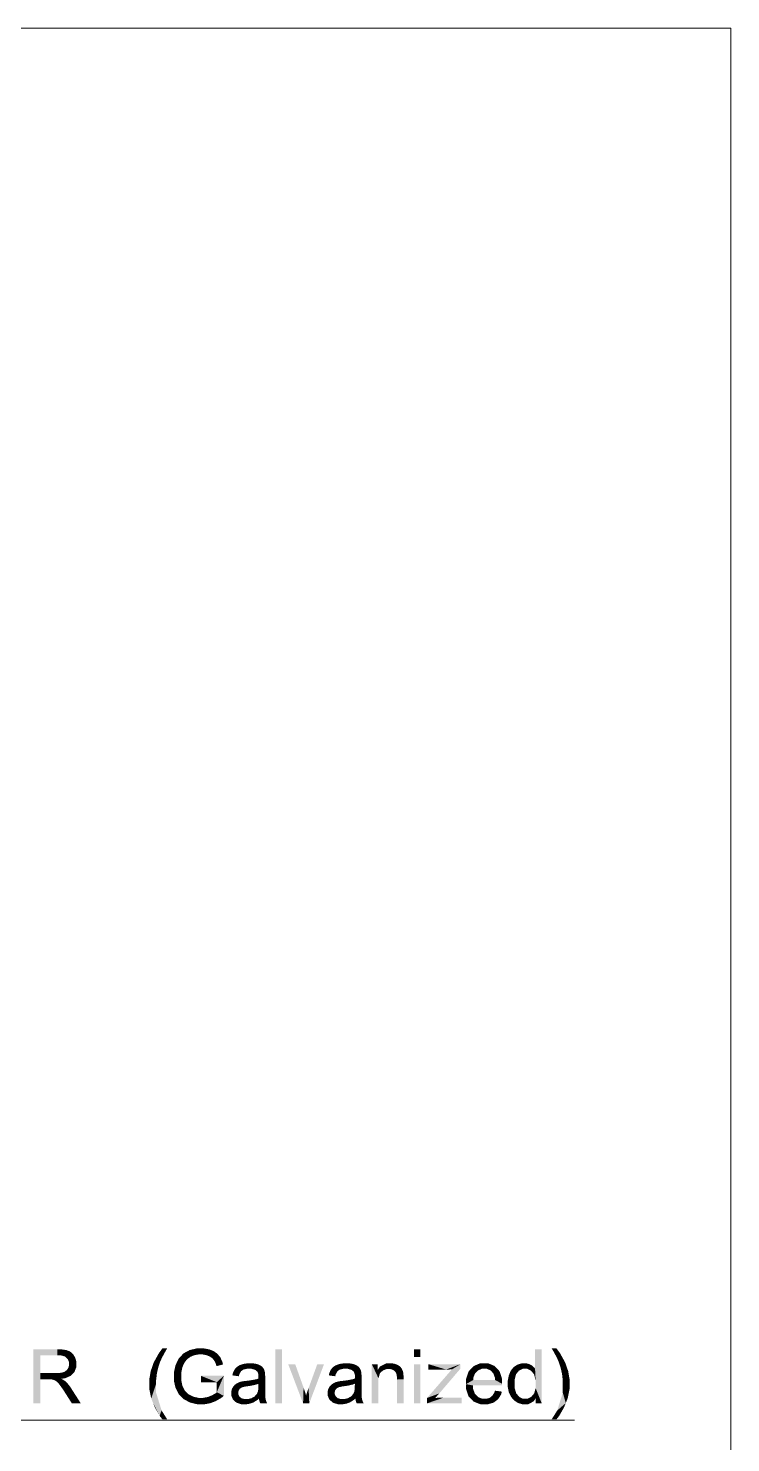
# Model space of a CAD drawing. Header units: millimetres. Extents: x 2 to 579, y 1 to 405.
# Drawn here: x 270.49 to 281.72, y 123.24 to 145.84 of the extents above; entities that cross this region are included whole.
import ezdxf

# ---------------------------------------------------------------- set-up
doc = ezdxf.new("R2010")
doc.units = ezdxf.units.MM
doc.linetypes.add('XKITLINE00', pattern=[0])
doc.layers.add('LinkedObject', color=7, linetype='Continuous', lineweight=0)

# ---------------------------------------------------------------- blocks, each defined once
blk = doc.blocks.new('*A4')
at = {"layer": 'LinkedObject'}
for points in [[(272.672, 124.686), (272.576, 124.673), (272.631, 124.747)], [(272.672, 124.686), (272.631, 124.747), (272.707, 124.747)], [(273.183, 124.748), (273.019, 124.695), (273.069, 124.722)], [(273.208, 124.651), (273.019, 124.695), (273.183, 124.748)], [(273.247, 124.651), (273.183, 124.748), (273.247, 124.748)], [(273.208, 124.651), (273.183, 124.748), (273.247, 124.651)], [(273.247, 124.748), (273.28, 124.651), (273.247, 124.651)], [(273.294, 124.748), (273.28, 124.651), (273.247, 124.748)], [(273.28, 124.651), (273.294, 124.748), (273.34, 124.639)], [(273.417, 124.718), (273.294, 124.748), (273.379, 124.733)], [(273.34, 124.639), (273.294, 124.748), (273.417, 124.718)], [(278.933, 124.747), (278.892, 124.686), (278.856, 124.747)], [(278.892, 124.686), (278.933, 124.747), (278.94, 124.597)], [(278.94, 124.597), (278.933, 124.747), (278.988, 124.673)], [(270.681, 124.353), (270.567, 123.87), (270.567, 124.734)], [(270.567, 124.734), (270.681, 124.639), (270.681, 124.353)], [(270.954, 124.639), (270.567, 124.734), (270.95, 124.734)], [(270.681, 124.639), (270.567, 124.734), (270.954, 124.639)], [(270.95, 124.734), (271.002, 124.639), (270.954, 124.639)], [(271.095, 124.722), (270.95, 124.734), (271.007, 124.734)], [(271.125, 124.71), (270.95, 124.734), (271.095, 124.722)], [(271.073, 124.619), (270.95, 124.734), (271.125, 124.71)], [(271.002, 124.639), (270.95, 124.734), (271.073, 124.619)], [(271.125, 124.71), (271.095, 124.599), (271.073, 124.619)], [(271.155, 124.699), (271.095, 124.599), (271.125, 124.71)], [(271.095, 124.599), (271.155, 124.699), (271.117, 124.579)], [(271.117, 124.579), (271.155, 124.699), (271.221, 124.628)], [(271.221, 124.628), (271.139, 124.529), (271.117, 124.579)], [(271.239, 124.599), (271.139, 124.529), (271.221, 124.628)], [(271.257, 124.533), (271.139, 124.529), (271.239, 124.599)], [(271.257, 124.498), (271.139, 124.529), (271.257, 124.533)], [(271.139, 124.529), (271.257, 124.498), (271.139, 124.498)], [(271.221, 124.628), (271.155, 124.699), (271.203, 124.658)], [(272.468, 124.451), (272.595, 124.532), (272.567, 124.447)], [(272.494, 124.525), (272.595, 124.532), (272.468, 124.451)], [(272.613, 124.572), (272.494, 124.525), (272.576, 124.673)], [(272.595, 124.532), (272.494, 124.525), (272.613, 124.572)], [(272.625, 124.599), (272.576, 124.673), (272.672, 124.686)], [(272.613, 124.572), (272.576, 124.673), (272.625, 124.599)], [(272.867, 124.533), (272.815, 124.36), (272.841, 124.478)], [(272.949, 124.438), (272.815, 124.36), (272.867, 124.533)], [(273.019, 124.695), (272.867, 124.533), (272.97, 124.669)], [(273.083, 124.615), (272.867, 124.533), (273.019, 124.695)], [(272.97, 124.669), (272.867, 124.533), (272.894, 124.588)], [(273.037, 124.583), (272.867, 124.533), (273.083, 124.615)], [(273.02, 124.564), (272.867, 124.533), (273.037, 124.583)], [(273.002, 124.544), (272.867, 124.533), (273.02, 124.564)], [(272.975, 124.502), (272.867, 124.533), (273.002, 124.544)], [(272.867, 124.533), (272.975, 124.502), (272.965, 124.478)], [(272.949, 124.438), (272.867, 124.533), (272.965, 124.478)], [(273.019, 124.695), (273.112, 124.627), (273.083, 124.615)], [(273.112, 124.627), (273.019, 124.695), (273.14, 124.639)], [(273.14, 124.639), (273.019, 124.695), (273.208, 124.651)], [(273.34, 124.639), (273.417, 124.718), (273.366, 124.628)], [(273.417, 124.718), (273.393, 124.617), (273.366, 124.628)], [(273.393, 124.617), (273.417, 124.718), (273.435, 124.586)], [(273.514, 124.66), (273.417, 124.718), (273.454, 124.703)], [(273.535, 124.633), (273.417, 124.718), (273.514, 124.66)], [(273.435, 124.586), (273.417, 124.718), (273.535, 124.633)], [(273.435, 124.586), (273.535, 124.633), (273.449, 124.567)], [(273.535, 124.633), (273.463, 124.549), (273.449, 124.567)], [(273.463, 124.549), (273.535, 124.633), (273.488, 124.497)], [(273.488, 124.497), (273.535, 124.633), (273.59, 124.536)], [(273.488, 124.497), (273.59, 124.536), (273.497, 124.464)], [(273.497, 124.464), (273.59, 124.536), (273.601, 124.492)], [(273.59, 124.536), (273.535, 124.633), (273.557, 124.606)], [(274.543, 124.734), (274.436, 123.87), (274.436, 124.734)], [(274.543, 123.87), (274.436, 123.87), (274.543, 124.734)], [(276.758, 124.734), (276.652, 124.612), (276.652, 124.734)], [(276.758, 124.612), (276.652, 124.612), (276.758, 124.734)], [(278.696, 124.734), (278.59, 124.423), (278.59, 124.734)], [(278.696, 124.734), (278.599, 124.237), (278.59, 124.423)], [(278.599, 124.237), (278.696, 124.734), (278.696, 123.87)], [(278.94, 124.597), (278.988, 124.673), (278.951, 124.571)], [(278.951, 124.571), (278.988, 124.673), (278.969, 124.53)], [(278.969, 124.53), (278.988, 124.673), (279.07, 124.525)], [(278.969, 124.53), (279.07, 124.525), (278.997, 124.445)], [(278.997, 124.445), (279.07, 124.525), (279.096, 124.451)], [(270.681, 124.353), (270.681, 124.253), (270.567, 123.87)], [(270.814, 124.253), (270.681, 124.353), (270.927, 124.353)], [(270.681, 124.253), (270.681, 124.353), (270.814, 124.253)], [(270.814, 124.253), (270.927, 124.353), (270.836, 124.253)], [(270.836, 124.253), (270.927, 124.353), (270.868, 124.251)], [(270.868, 124.251), (270.927, 124.353), (270.877, 124.249)], [(270.877, 124.249), (270.927, 124.353), (270.89, 124.246)], [(270.89, 124.246), (270.927, 124.353), (270.917, 124.234)], [(270.917, 124.234), (270.927, 124.353), (270.966, 124.353)], [(270.917, 124.234), (270.966, 124.353), (270.929, 124.226)], [(270.966, 124.353), (271.014, 124.263), (270.929, 124.226)], [(271.027, 124.361), (271.014, 124.263), (270.966, 124.353)], [(271.014, 124.263), (271.027, 124.361), (271.076, 124.271)], [(271.049, 124.369), (271.197, 124.343), (271.027, 124.361)], [(271.168, 124.311), (271.027, 124.361), (271.197, 124.343)], [(271.076, 124.271), (271.027, 124.361), (271.168, 124.311)], [(271.071, 124.377), (271.197, 124.343), (271.049, 124.369)], [(271.197, 124.343), (271.071, 124.377), (271.105, 124.403)], [(271.116, 124.421), (271.197, 124.343), (271.105, 124.403)], [(271.128, 124.438), (271.197, 124.343), (271.116, 124.421)], [(271.128, 124.438), (271.257, 124.498), (271.197, 124.343)], [(271.139, 124.477), (271.257, 124.498), (271.128, 124.438)], [(271.257, 124.498), (271.139, 124.477), (271.139, 124.498)], [(271.197, 124.343), (271.257, 124.498), (271.227, 124.374)], [(271.227, 124.374), (271.257, 124.498), (271.257, 124.452)], [(272.544, 124.348), (272.422, 124.252), (272.445, 124.386)], [(272.531, 124.237), (272.422, 124.252), (272.544, 124.348)], [(272.556, 124.403), (272.445, 124.386), (272.468, 124.451)], [(272.544, 124.348), (272.445, 124.386), (272.556, 124.403)], [(272.556, 124.403), (272.468, 124.451), (272.567, 124.447)], [(272.932, 124.351), (272.815, 124.36), (272.949, 124.438)], [(272.815, 124.36), (272.932, 124.351), (272.815, 124.297)], [(272.815, 124.297), (272.932, 124.351), (272.932, 124.304)], [(272.932, 124.247), (272.815, 124.297), (272.932, 124.304)], [(272.815, 124.297), (272.868, 124.067), (272.815, 124.234)], [(272.932, 124.247), (272.868, 124.067), (272.815, 124.297)], [(273.247, 124.31), (273.501, 124.208), (273.247, 124.208)], [(273.614, 124.31), (273.501, 124.208), (273.247, 124.31)], [(273.501, 124.047), (273.614, 124.31), (273.614, 123.99)], [(273.501, 124.208), (273.614, 124.31), (273.501, 124.047)], [(273.797, 124.425), (273.75, 124.317), (273.781, 124.404)], [(273.889, 124.383), (273.75, 124.317), (273.797, 124.425)], [(273.781, 124.404), (273.75, 124.317), (273.757, 124.35)], [(273.862, 124.336), (273.75, 124.317), (273.889, 124.383)], [(273.75, 124.317), (273.862, 124.336), (273.854, 124.303)], [(273.813, 124.445), (273.924, 124.409), (273.797, 124.425)], [(273.889, 124.383), (273.797, 124.425), (273.907, 124.396)], [(273.907, 124.396), (273.797, 124.425), (273.924, 124.409)], [(273.86, 124.477), (273.924, 124.409), (273.813, 124.445)], [(273.89, 124.488), (273.924, 124.409), (273.86, 124.477)], [(273.992, 124.51), (273.89, 124.488), (273.921, 124.499)], [(273.98, 124.422), (273.89, 124.488), (273.992, 124.51)], [(273.924, 124.409), (273.89, 124.488), (273.98, 124.422)], [(273.98, 124.422), (273.992, 124.51), (274.017, 124.422)], [(274.017, 124.422), (273.992, 124.51), (274.057, 124.422)], [(274.033, 124.51), (274.057, 124.422), (273.992, 124.51)], [(274.138, 124.5), (274.033, 124.51), (274.073, 124.51)], [(274.163, 124.491), (274.033, 124.51), (274.138, 124.5)], [(274.117, 124.404), (274.033, 124.51), (274.163, 124.491)], [(274.057, 124.422), (274.033, 124.51), (274.117, 124.404)], [(274.117, 124.404), (274.163, 124.491), (274.138, 124.386)], [(274.138, 124.386), (274.163, 124.491), (274.153, 124.373)], [(274.163, 124.491), (274.168, 124.327), (274.153, 124.373)], [(274.236, 124.443), (274.168, 124.327), (274.163, 124.491)], [(274.225, 124.458), (274.163, 124.491), (274.188, 124.481)], [(274.236, 124.443), (274.163, 124.491), (274.225, 124.458)], [(274.168, 124.292), (274.272, 124.358), (274.167, 124.278)], [(274.167, 124.278), (274.272, 124.358), (274.167, 124.267)], [(274.167, 124.267), (274.272, 124.358), (274.168, 124.184)], [(274.248, 124.429), (274.168, 124.327), (274.236, 124.443)], [(274.265, 124.393), (274.168, 124.327), (274.248, 124.429)], [(274.269, 124.371), (274.168, 124.327), (274.265, 124.393)], [(274.168, 124.327), (274.269, 124.371), (274.272, 124.358)], [(274.168, 124.327), (274.272, 124.358), (274.168, 124.295)], [(274.168, 124.295), (274.272, 124.358), (274.168, 124.292)], [(274.275, 124.309), (274.168, 124.184), (274.272, 124.358)], [(274.275, 124.273), (274.168, 124.184), (274.275, 124.309)], [(274.755, 124.496), (274.881, 123.87), (274.643, 124.496)], [(274.889, 124.121), (274.881, 123.87), (274.755, 124.496)], [(275.216, 124.496), (274.969, 124.114), (275.108, 124.496)], [(274.98, 123.87), (274.969, 124.114), (275.216, 124.496)], [(275.338, 124.425), (275.292, 124.317), (275.322, 124.404)], [(275.43, 124.383), (275.292, 124.317), (275.338, 124.425)], [(275.322, 124.404), (275.292, 124.317), (275.299, 124.35)], [(275.404, 124.336), (275.292, 124.317), (275.43, 124.383)], [(275.292, 124.317), (275.404, 124.336), (275.395, 124.303)], [(275.354, 124.445), (275.466, 124.409), (275.338, 124.425)], [(275.43, 124.383), (275.338, 124.425), (275.448, 124.396)], [(275.448, 124.396), (275.338, 124.425), (275.466, 124.409)], [(275.401, 124.477), (275.466, 124.409), (275.354, 124.445)], [(275.432, 124.488), (275.466, 124.409), (275.401, 124.477)], [(275.534, 124.51), (275.432, 124.488), (275.463, 124.499)], [(275.521, 124.422), (275.432, 124.488), (275.534, 124.51)], [(275.466, 124.409), (275.432, 124.488), (275.521, 124.422)], [(275.521, 124.422), (275.534, 124.51), (275.558, 124.422)], [(275.558, 124.422), (275.534, 124.51), (275.598, 124.422)], [(275.574, 124.51), (275.598, 124.422), (275.534, 124.51)], [(275.679, 124.5), (275.574, 124.51), (275.614, 124.51)], [(275.704, 124.491), (275.574, 124.51), (275.679, 124.5)], [(275.659, 124.404), (275.574, 124.51), (275.704, 124.491)], [(275.598, 124.422), (275.574, 124.51), (275.659, 124.404)], [(275.659, 124.404), (275.704, 124.491), (275.679, 124.386)], [(275.679, 124.386), (275.704, 124.491), (275.694, 124.373)], [(275.704, 124.491), (275.709, 124.327), (275.694, 124.373)], [(275.778, 124.443), (275.709, 124.327), (275.704, 124.491)], [(275.766, 124.458), (275.704, 124.491), (275.729, 124.481)], [(275.778, 124.443), (275.704, 124.491), (275.766, 124.458)], [(275.709, 124.278), (275.813, 124.358), (275.708, 124.267)], [(275.708, 124.267), (275.813, 124.358), (275.709, 124.184)], [(275.79, 124.429), (275.709, 124.327), (275.778, 124.443)], [(275.806, 124.393), (275.709, 124.327), (275.79, 124.429)], [(275.811, 124.371), (275.709, 124.327), (275.806, 124.393)], [(275.709, 124.327), (275.811, 124.371), (275.813, 124.358)], [(275.709, 124.327), (275.813, 124.358), (275.709, 124.295)], [(275.709, 124.295), (275.813, 124.358), (275.709, 124.292)], [(275.709, 124.292), (275.813, 124.358), (275.709, 124.278)], [(275.816, 124.309), (275.709, 124.184), (275.813, 124.358)], [(275.816, 124.273), (275.709, 124.184), (275.816, 124.309)], [(275.98, 124.496), (276.086, 124.212), (275.98, 123.87)], [(276.086, 124.212), (275.98, 124.496), (276.086, 124.272)], [(276.111, 124.354), (275.98, 124.496), (276.076, 124.407)], [(276.086, 124.272), (275.98, 124.496), (276.111, 124.354)], [(276.076, 124.407), (275.98, 124.496), (276.076, 124.496)], [(276.111, 124.458), (276.16, 124.397), (276.076, 124.407)], [(276.076, 124.407), (276.16, 124.397), (276.111, 124.354)], [(276.275, 124.51), (276.111, 124.458), (276.21, 124.51)], [(276.218, 124.418), (276.111, 124.458), (276.275, 124.51)], [(276.16, 124.397), (276.111, 124.458), (276.218, 124.418)], [(276.218, 124.418), (276.275, 124.51), (276.252, 124.418)], [(276.252, 124.418), (276.275, 124.51), (276.273, 124.418)], [(276.275, 124.51), (276.31, 124.409), (276.273, 124.418)], [(276.303, 124.51), (276.31, 124.409), (276.275, 124.51)], [(276.355, 124.5), (276.31, 124.409), (276.303, 124.51)], [(276.379, 124.489), (276.31, 124.409), (276.355, 124.5)], [(276.31, 124.409), (276.379, 124.489), (276.326, 124.399)], [(276.379, 124.489), (276.342, 124.389), (276.326, 124.399)], [(276.342, 124.389), (276.379, 124.489), (276.363, 124.364)], [(276.363, 124.364), (276.379, 124.489), (276.449, 124.436)], [(276.449, 124.436), (276.37, 124.348), (276.363, 124.364)], [(276.461, 124.42), (276.37, 124.348), (276.449, 124.436)], [(276.478, 124.38), (276.37, 124.348), (276.461, 124.42)], [(276.37, 124.348), (276.478, 124.38), (276.376, 124.332)], [(276.376, 124.332), (276.478, 124.38), (276.482, 124.358)], [(276.482, 124.358), (276.382, 124.283), (276.376, 124.332)], [(276.438, 124.453), (276.379, 124.489), (276.402, 124.479)], [(276.449, 124.436), (276.379, 124.489), (276.438, 124.453)], [(276.485, 124.343), (276.382, 124.283), (276.482, 124.358)], [(276.488, 124.291), (276.382, 124.283), (276.485, 124.343)], [(276.488, 124.291), (276.382, 124.251), (276.382, 124.283)], [(276.488, 124.255), (276.382, 124.251), (276.488, 124.291)], [(276.758, 124.496), (276.652, 123.87), (276.652, 124.496)], [(276.758, 123.87), (276.652, 123.87), (276.758, 124.496)], [(277.397, 124.496), (276.863, 123.956), (277.26, 124.413)], [(277.397, 124.425), (276.863, 123.956), (277.397, 124.496)], [(277.058, 124.028), (276.863, 123.956), (277.397, 124.425)], [(276.886, 124.496), (277.141, 124.41), (276.886, 124.41)], [(277.167, 124.41), (276.886, 124.496), (277.397, 124.496)], [(277.141, 124.41), (276.886, 124.496), (277.167, 124.41)], [(277.167, 124.41), (277.397, 124.496), (277.227, 124.411)], [(277.227, 124.411), (277.397, 124.496), (277.26, 124.413)], [(277.567, 124.423), (277.486, 124.256), (277.527, 124.379)], [(277.631, 124.349), (277.486, 124.256), (277.567, 124.423)], [(277.604, 124.284), (277.486, 124.256), (277.631, 124.349)], [(277.713, 124.51), (277.567, 124.423), (277.608, 124.466)], [(277.778, 124.51), (277.567, 124.423), (277.713, 124.51)], [(277.742, 124.423), (277.567, 124.423), (277.778, 124.51)], [(277.567, 124.423), (277.656, 124.374), (277.631, 124.349)], [(277.656, 124.374), (277.567, 124.423), (277.681, 124.398)], [(277.681, 124.398), (277.567, 124.423), (277.742, 124.423)], [(277.742, 124.423), (277.778, 124.51), (277.779, 124.423)], [(277.778, 124.51), (277.819, 124.423), (277.779, 124.423)], [(277.943, 124.467), (277.778, 124.51), (277.841, 124.51)], [(277.983, 124.424), (277.778, 124.51), (277.943, 124.467)], [(277.885, 124.392), (277.778, 124.51), (277.983, 124.424)], [(277.819, 124.423), (277.778, 124.51), (277.885, 124.392)], [(277.885, 124.392), (277.983, 124.424), (277.91, 124.361)], [(277.983, 124.424), (277.927, 124.341), (277.91, 124.361)], [(277.927, 124.341), (277.983, 124.424), (277.947, 124.282)], [(277.947, 124.282), (277.983, 124.424), (278.062, 124.261)], [(278.062, 124.261), (277.983, 124.424), (278.023, 124.382)], [(278.184, 124.352), (278.153, 124.182), (278.169, 124.314)], [(278.286, 124.335), (278.153, 124.182), (278.184, 124.352)], [(278.262, 124.244), (278.153, 124.182), (278.286, 124.335)], [(278.169, 124.314), (278.153, 124.182), (278.153, 124.229)], [(278.2, 124.39), (278.309, 124.364), (278.184, 124.352)], [(278.184, 124.352), (278.309, 124.364), (278.286, 124.335)], [(278.247, 124.449), (278.309, 124.364), (278.2, 124.39)], [(278.333, 124.393), (278.247, 124.449), (278.278, 124.469)], [(278.309, 124.364), (278.247, 124.449), (278.333, 124.393)], [(278.309, 124.489), (278.392, 124.422), (278.278, 124.469)], [(278.278, 124.469), (278.392, 124.422), (278.333, 124.393)], [(278.379, 124.51), (278.392, 124.422), (278.309, 124.489)], [(278.417, 124.51), (278.392, 124.422), (278.379, 124.51)], [(278.392, 124.422), (278.417, 124.51), (278.428, 124.422)], [(278.417, 124.51), (278.464, 124.422), (278.428, 124.422)], [(278.445, 124.51), (278.464, 124.422), (278.417, 124.51)], [(278.496, 124.498), (278.464, 124.422), (278.445, 124.51)], [(278.518, 124.486), (278.464, 124.422), (278.496, 124.498)], [(278.518, 124.486), (278.525, 124.392), (278.464, 124.422)], [(278.54, 124.474), (278.525, 124.392), (278.518, 124.486)], [(278.576, 124.443), (278.525, 124.392), (278.54, 124.474)], [(278.59, 124.423), (278.525, 124.392), (278.576, 124.443)], [(278.525, 124.392), (278.59, 124.423), (278.55, 124.362)], [(278.55, 124.362), (278.59, 124.423), (278.574, 124.332)], [(278.59, 124.423), (278.599, 124.237), (278.574, 124.332)], [(278.997, 124.445), (279.096, 124.451), (279.007, 124.401)], [(279.007, 124.401), (279.096, 124.451), (279.02, 124.347)], [(279.02, 124.347), (279.096, 124.451), (279.119, 124.386)], [(279.02, 124.347), (279.119, 124.386), (279.033, 124.237)], [(279.033, 124.237), (279.119, 124.386), (279.142, 124.252)], [(270.567, 123.87), (270.681, 124.253), (270.681, 123.87)], [(270.929, 124.226), (271.014, 124.263), (270.942, 124.218)], [(271.014, 124.263), (270.971, 124.189), (270.942, 124.218)], [(271.036, 124.252), (270.971, 124.189), (271.014, 124.263)], [(270.971, 124.189), (271.036, 124.252), (270.987, 124.168)], [(270.987, 124.168), (271.036, 124.252), (271.003, 124.148)], [(271.003, 124.148), (271.036, 124.252), (271.083, 124.22)], [(271.083, 124.22), (271.045, 124.088), (271.003, 124.148)], [(271.083, 124.22), (271.036, 124.252), (271.071, 124.23)], [(271.108, 124.197), (271.045, 124.088), (271.083, 124.22)], [(271.155, 124.139), (271.045, 124.088), (271.108, 124.197)], [(271.045, 124.088), (271.155, 124.139), (271.07, 124.049)], [(271.07, 124.049), (271.155, 124.139), (271.177, 124.105)], [(271.07, 124.049), (271.177, 124.105), (271.184, 123.87)], [(271.184, 123.87), (271.177, 124.105), (271.327, 123.87)], [(272.422, 124.252), (272.531, 124.237), (272.422, 124.182)], [(272.422, 124.182), (272.531, 124.237), (272.531, 124.181)], [(272.422, 124.182), (272.531, 124.181), (272.422, 124.103)], [(272.422, 124.103), (272.531, 124.181), (272.453, 123.949)], [(272.453, 123.949), (272.531, 124.181), (272.483, 123.875)], [(272.483, 123.875), (272.531, 124.181), (272.531, 124.04)], [(272.815, 124.234), (272.868, 124.067), (272.841, 124.119)], [(272.952, 124.15), (272.868, 124.067), (272.932, 124.247)], [(272.868, 124.067), (272.952, 124.15), (272.972, 124.111)], [(272.992, 124.072), (272.868, 124.067), (272.972, 124.111)], [(272.992, 124.072), (273.025, 123.909), (272.868, 124.067)], [(272.868, 124.067), (273.025, 123.909), (272.894, 124.015)], [(273.05, 124.014), (273.025, 123.909), (272.992, 124.072)], [(273.753, 124.119), (273.732, 124.035), (273.743, 124.1)], [(273.853, 124.077), (273.732, 124.035), (273.753, 124.119)], [(273.743, 124.1), (273.732, 124.035), (273.732, 124.058)], [(273.845, 124.052), (273.732, 124.035), (273.853, 124.077)], [(273.763, 124.138), (273.86, 124.088), (273.753, 124.119)], [(273.753, 124.119), (273.86, 124.088), (273.853, 124.077)], [(273.791, 124.168), (273.86, 124.088), (273.763, 124.138)], [(273.867, 124.1), (273.791, 124.168), (273.808, 124.18)], [(273.86, 124.088), (273.791, 124.168), (273.867, 124.1)], [(273.825, 124.191), (273.888, 124.117), (273.808, 124.18)], [(273.808, 124.18), (273.888, 124.117), (273.867, 124.1)], [(273.863, 124.209), (273.888, 124.117), (273.825, 124.191)], [(273.884, 124.215), (273.888, 124.117), (273.863, 124.209)], [(273.9, 124.219), (273.915, 124.129), (273.884, 124.215)], [(273.888, 124.117), (273.884, 124.215), (273.902, 124.123)], [(273.902, 124.123), (273.884, 124.215), (273.915, 124.129)], [(273.947, 124.227), (273.962, 124.139), (273.9, 124.219)], [(273.9, 124.219), (273.962, 124.139), (273.915, 124.129)], [(273.978, 124.23), (273.994, 124.144), (273.947, 124.227)], [(273.947, 124.227), (273.994, 124.144), (273.962, 124.139)], [(274.042, 124.238), (274.052, 124.152), (273.978, 124.23)], [(273.978, 124.23), (274.052, 124.152), (273.994, 124.144)], [(274.137, 124.256), (274.168, 124.184), (274.042, 124.238)], [(274.042, 124.238), (274.168, 124.184), (274.052, 124.152)], [(274.052, 124.152), (274.168, 124.184), (274.139, 124.172)], [(274.167, 124.267), (274.168, 124.184), (274.137, 124.256)], [(274.158, 124.057), (274.275, 124.132), (274.275, 124.058)], [(274.167, 124.11), (274.275, 124.132), (274.158, 124.057)], [(274.275, 124.273), (274.167, 124.145), (274.168, 124.184)], [(274.275, 124.132), (274.167, 124.145), (274.275, 124.273)], [(274.275, 124.132), (274.167, 124.11), (274.167, 124.145)], [(274.9, 124.09), (274.881, 123.87), (274.889, 124.121)], [(274.92, 124.027), (274.881, 123.87), (274.9, 124.09)], [(274.956, 124.079), (274.98, 123.87), (274.936, 124.019)], [(274.969, 124.114), (274.98, 123.87), (274.956, 124.079)], [(275.294, 124.119), (275.273, 124.035), (275.284, 124.1)], [(275.394, 124.077), (275.273, 124.035), (275.294, 124.119)], [(275.284, 124.1), (275.273, 124.035), (275.273, 124.058)], [(275.387, 124.052), (275.273, 124.035), (275.394, 124.077)], [(275.305, 124.138), (275.401, 124.088), (275.294, 124.119)], [(275.294, 124.119), (275.401, 124.088), (275.394, 124.077)], [(275.332, 124.168), (275.401, 124.088), (275.305, 124.138)], [(275.409, 124.1), (275.332, 124.168), (275.349, 124.18)], [(275.401, 124.088), (275.332, 124.168), (275.409, 124.1)], [(275.366, 124.191), (275.43, 124.117), (275.349, 124.18)], [(275.349, 124.18), (275.43, 124.117), (275.409, 124.1)], [(275.404, 124.209), (275.43, 124.117), (275.366, 124.191)], [(275.425, 124.215), (275.43, 124.117), (275.404, 124.209)], [(275.441, 124.219), (275.457, 124.129), (275.425, 124.215)], [(275.43, 124.117), (275.425, 124.215), (275.443, 124.123)], [(275.443, 124.123), (275.425, 124.215), (275.457, 124.129)], [(275.488, 124.227), (275.503, 124.139), (275.441, 124.219)], [(275.441, 124.219), (275.503, 124.139), (275.457, 124.129)], [(275.519, 124.23), (275.536, 124.144), (275.488, 124.227)], [(275.488, 124.227), (275.536, 124.144), (275.503, 124.139)], [(275.584, 124.238), (275.593, 124.152), (275.519, 124.23)], [(275.519, 124.23), (275.593, 124.152), (275.536, 124.144)], [(275.678, 124.256), (275.709, 124.184), (275.584, 124.238)], [(275.584, 124.238), (275.709, 124.184), (275.593, 124.152)], [(275.593, 124.152), (275.709, 124.184), (275.68, 124.172)], [(275.708, 124.267), (275.709, 124.184), (275.678, 124.256)], [(275.7, 124.057), (275.816, 124.132), (275.816, 124.058)], [(275.708, 124.11), (275.816, 124.132), (275.7, 124.057)], [(275.816, 124.273), (275.708, 124.145), (275.709, 124.184)], [(275.816, 124.132), (275.708, 124.145), (275.816, 124.273)], [(275.816, 124.132), (275.708, 124.11), (275.708, 124.145)], [(275.98, 123.87), (276.086, 124.212), (276.086, 123.87)], [(276.382, 123.87), (276.488, 124.255), (276.488, 123.87)], [(276.382, 124.251), (276.488, 124.255), (276.382, 123.87)], [(277.486, 124.256), (277.604, 124.284), (277.601, 124.243)], [(277.601, 124.243), (277.486, 124.177), (277.486, 124.256)], [(277.601, 124.243), (278.062, 124.184), (277.486, 124.177)], [(278.062, 124.179), (277.486, 124.177), (278.062, 124.184)], [(278.062, 124.165), (277.486, 124.177), (278.062, 124.179)], [(277.486, 124.177), (277.567, 123.94), (277.486, 124.101)], [(277.598, 124.104), (277.567, 123.94), (277.486, 124.177)], [(277.598, 124.104), (277.486, 124.177), (277.595, 124.156)], [(278.062, 124.156), (277.486, 124.177), (278.062, 124.165)], [(277.595, 124.156), (277.486, 124.177), (278.062, 124.156)], [(277.486, 124.101), (277.567, 123.94), (277.526, 123.983)], [(277.627, 124.025), (277.567, 123.94), (277.598, 124.104)], [(277.95, 124.243), (278.062, 124.184), (277.601, 124.243)], [(278.059, 124.058), (277.937, 124.038), (277.949, 124.072)], [(277.947, 124.282), (278.062, 124.261), (277.95, 124.243)], [(278.062, 124.184), (277.95, 124.243), (278.062, 124.261)], [(278.153, 124.182), (278.262, 124.244), (278.262, 124.182)], [(278.153, 124.182), (278.262, 124.122), (278.153, 124.134)], [(278.262, 124.122), (278.153, 124.182), (278.262, 124.182)], [(278.153, 124.134), (278.262, 124.122), (278.17, 124.049)], [(278.17, 124.049), (278.262, 124.122), (278.188, 124.012)], [(278.188, 124.012), (278.262, 124.122), (278.287, 124.032)], [(278.599, 124.115), (278.696, 123.87), (278.575, 124.028)], [(278.599, 124.237), (278.696, 123.87), (278.599, 124.173)], [(278.599, 124.173), (278.696, 123.87), (278.599, 124.115)], [(279.033, 124.181), (279.142, 124.252), (279.142, 124.182)], [(279.033, 124.237), (279.142, 124.252), (279.033, 124.181)], [(279.033, 124.181), (279.142, 124.182), (279.033, 124.04)], [(279.142, 124.103), (279.033, 124.04), (279.142, 124.182)], [(279.111, 123.949), (279.033, 124.04), (279.142, 124.103)], [(272.531, 124.04), (272.587, 123.671), (272.483, 123.875)], [(272.483, 123.875), (272.587, 123.671), (272.513, 123.8)], [(272.619, 123.757), (272.587, 123.671), (272.531, 124.04)], [(272.894, 124.015), (273.025, 123.909), (272.973, 123.937)], [(273.025, 123.909), (273.05, 124.014), (273.088, 123.995)], [(273.126, 123.977), (273.025, 123.909), (273.088, 123.995)], [(273.126, 123.977), (273.256, 123.855), (273.025, 123.909)], [(273.025, 123.909), (273.256, 123.855), (273.077, 123.882)], [(273.077, 123.882), (273.256, 123.855), (273.192, 123.855)], [(273.206, 123.958), (273.256, 123.855), (273.126, 123.977)], [(273.256, 123.855), (273.206, 123.958), (273.249, 123.958)], [(273.249, 123.958), (273.303, 123.855), (273.256, 123.855)], [(273.286, 123.958), (273.303, 123.855), (273.249, 123.958)], [(273.359, 123.972), (273.395, 123.872), (273.286, 123.958)], [(273.286, 123.958), (273.395, 123.872), (273.303, 123.855)], [(273.44, 123.889), (273.359, 123.972), (273.394, 123.986)], [(273.395, 123.872), (273.359, 123.972), (273.44, 123.889)], [(273.43, 124.001), (273.485, 123.906), (273.394, 123.986)], [(273.394, 123.986), (273.485, 123.906), (273.44, 123.889)], [(273.483, 124.031), (273.614, 123.99), (273.43, 124.001)], [(273.43, 124.001), (273.614, 123.99), (273.485, 123.906)], [(273.501, 124.047), (273.614, 123.99), (273.483, 124.031)], [(273.485, 123.906), (273.614, 123.99), (273.572, 123.956)], [(273.732, 124.035), (273.845, 124.052), (273.845, 124.038)], [(273.845, 124.017), (273.732, 124.035), (273.845, 124.038)], [(273.732, 124.035), (273.845, 124.017), (273.732, 123.996)], [(273.732, 123.996), (273.845, 124.017), (273.76, 123.931)], [(273.76, 123.931), (273.845, 124.017), (273.787, 123.906)], [(273.787, 123.906), (273.845, 124.017), (273.861, 123.981)], [(273.861, 123.981), (273.815, 123.881), (273.787, 123.906)], [(273.877, 123.967), (273.815, 123.881), (273.861, 123.981)], [(273.893, 123.953), (273.815, 123.881), (273.877, 123.967)], [(273.815, 123.881), (273.893, 123.953), (273.894, 123.856)], [(273.946, 123.856), (273.893, 123.953), (273.94, 123.939)], [(273.894, 123.856), (273.893, 123.953), (273.946, 123.856)], [(273.94, 123.939), (273.977, 123.856), (273.946, 123.856)], [(273.971, 123.939), (273.977, 123.856), (273.94, 123.939)], [(274.002, 123.939), (273.977, 123.856), (273.971, 123.939)], [(273.977, 123.856), (274.002, 123.939), (274.035, 123.866)], [(274.063, 123.876), (274.002, 123.939), (274.056, 123.952)], [(274.035, 123.866), (274.002, 123.939), (274.063, 123.876)], [(274.176, 123.946), (274.056, 123.952), (274.08, 123.966)], [(274.147, 123.922), (274.056, 123.952), (274.176, 123.946)], [(274.09, 123.886), (274.056, 123.952), (274.147, 123.922)], [(274.063, 123.876), (274.056, 123.952), (274.09, 123.886)], [(274.104, 123.979), (274.278, 123.964), (274.08, 123.966)], [(274.278, 123.964), (274.176, 123.946), (274.08, 123.966)], [(274.104, 123.979), (274.275, 124.058), (274.278, 123.964)], [(274.139, 124.016), (274.275, 124.058), (274.104, 123.979)], [(274.15, 124.039), (274.275, 124.058), (274.139, 124.016)], [(274.275, 124.058), (274.15, 124.039), (274.158, 124.057)], [(274.176, 123.946), (274.278, 123.964), (274.179, 123.924)], [(274.179, 123.924), (274.278, 123.964), (274.281, 123.945)], [(274.281, 123.945), (274.189, 123.886), (274.179, 123.924)], [(274.285, 123.925), (274.189, 123.886), (274.281, 123.945)], [(274.285, 123.925), (274.198, 123.87), (274.189, 123.886)], [(274.298, 123.888), (274.198, 123.87), (274.285, 123.925)], [(274.198, 123.87), (274.298, 123.888), (274.308, 123.87)], [(274.929, 123.995), (274.881, 123.87), (274.92, 124.027)], [(274.929, 123.995), (274.98, 123.87), (274.881, 123.87)], [(274.936, 124.019), (274.98, 123.87), (274.929, 123.995)], [(275.273, 124.035), (275.387, 124.052), (275.387, 124.038)], [(275.387, 124.017), (275.273, 124.035), (275.387, 124.038)], [(275.273, 124.035), (275.387, 124.017), (275.273, 123.996)], [(275.273, 123.996), (275.387, 124.017), (275.301, 123.931)], [(275.301, 123.931), (275.387, 124.017), (275.329, 123.906)], [(275.329, 123.906), (275.387, 124.017), (275.403, 123.981)], [(275.403, 123.981), (275.356, 123.881), (275.329, 123.906)], [(275.419, 123.967), (275.356, 123.881), (275.403, 123.981)], [(275.435, 123.953), (275.356, 123.881), (275.419, 123.967)], [(275.356, 123.881), (275.435, 123.953), (275.436, 123.856)], [(275.487, 123.856), (275.435, 123.953), (275.482, 123.939)], [(275.436, 123.856), (275.435, 123.953), (275.487, 123.856)], [(275.482, 123.939), (275.518, 123.856), (275.487, 123.856)], [(275.513, 123.939), (275.518, 123.856), (275.482, 123.939)], [(275.543, 123.939), (275.518, 123.856), (275.513, 123.939)], [(275.518, 123.856), (275.543, 123.939), (275.577, 123.866)], [(275.604, 123.876), (275.543, 123.939), (275.597, 123.952)], [(275.577, 123.866), (275.543, 123.939), (275.604, 123.876)], [(275.718, 123.946), (275.597, 123.952), (275.621, 123.966)], [(275.688, 123.922), (275.597, 123.952), (275.718, 123.946)], [(275.631, 123.886), (275.597, 123.952), (275.688, 123.922)], [(275.604, 123.876), (275.597, 123.952), (275.631, 123.886)], [(275.645, 123.979), (275.819, 123.964), (275.621, 123.966)], [(275.819, 123.964), (275.718, 123.946), (275.621, 123.966)], [(275.645, 123.979), (275.816, 124.058), (275.819, 123.964)], [(275.68, 124.016), (275.816, 124.058), (275.645, 123.979)], [(275.691, 124.039), (275.816, 124.058), (275.68, 124.016)], [(275.816, 124.058), (275.691, 124.039), (275.7, 124.057)], [(275.718, 123.946), (275.819, 123.964), (275.72, 123.924)], [(275.72, 123.924), (275.819, 123.964), (275.823, 123.945)], [(275.823, 123.945), (275.731, 123.886), (275.72, 123.924)], [(275.826, 123.925), (275.731, 123.886), (275.823, 123.945)], [(275.826, 123.925), (275.739, 123.87), (275.731, 123.886)], [(275.84, 123.888), (275.739, 123.87), (275.826, 123.925)], [(275.739, 123.87), (275.84, 123.888), (275.85, 123.87)], [(277.058, 124.028), (276.863, 123.87), (276.863, 123.956)], [(276.993, 123.956), (276.863, 123.87), (277.058, 124.028)], [(276.863, 123.87), (277.127, 123.961), (277.416, 123.87)], [(277.127, 123.961), (276.863, 123.87), (277.096, 123.961)], [(277.096, 123.961), (276.863, 123.87), (277.029, 123.959)], [(277.029, 123.959), (276.863, 123.87), (276.993, 123.956)], [(277.416, 123.87), (277.127, 123.961), (277.416, 123.961)], [(277.567, 123.94), (277.627, 124.025), (277.607, 123.898)], [(277.653, 123.998), (277.607, 123.898), (277.627, 124.025)], [(277.68, 123.97), (277.607, 123.898), (277.653, 123.998)], [(277.68, 123.97), (277.784, 123.856), (277.607, 123.898)], [(277.607, 123.898), (277.784, 123.856), (277.715, 123.856)], [(277.745, 123.943), (277.784, 123.856), (277.68, 123.97)], [(277.784, 123.943), (277.784, 123.856), (277.745, 123.943)], [(277.813, 123.943), (277.963, 123.909), (277.784, 123.856)], [(277.813, 123.943), (277.784, 123.856), (277.784, 123.943)], [(277.784, 123.856), (277.963, 123.909), (277.838, 123.856)], [(277.863, 123.958), (277.963, 123.909), (277.813, 123.943)], [(277.838, 123.856), (277.963, 123.909), (277.928, 123.882)], [(277.884, 123.974), (277.998, 123.935), (277.863, 123.958)], [(277.963, 123.909), (277.863, 123.958), (277.998, 123.935)], [(277.904, 123.989), (277.998, 123.935), (277.884, 123.974)], [(277.904, 123.989), (278.059, 124.058), (277.998, 123.935)], [(277.937, 124.038), (278.059, 124.058), (277.904, 123.989)], [(277.998, 123.935), (278.059, 124.058), (278.046, 124.01)], [(278.287, 124.032), (278.253, 123.918), (278.188, 124.012)], [(278.188, 124.012), (278.253, 123.918), (278.205, 123.975)], [(278.313, 124.002), (278.253, 123.918), (278.287, 124.032)], [(278.253, 123.918), (278.313, 124.002), (278.285, 123.897)], [(278.285, 123.897), (278.313, 124.002), (278.338, 123.973)], [(278.338, 123.973), (278.422, 123.856), (278.285, 123.897)], [(278.285, 123.897), (278.422, 123.856), (278.316, 123.876)], [(278.316, 123.876), (278.422, 123.856), (278.385, 123.856)], [(278.398, 123.943), (278.422, 123.856), (278.338, 123.973)], [(278.422, 123.856), (278.398, 123.943), (278.432, 123.943)], [(278.422, 123.856), (278.597, 123.949), (278.48, 123.856)], [(278.467, 123.943), (278.597, 123.949), (278.422, 123.856)], [(278.467, 123.943), (278.422, 123.856), (278.432, 123.943)], [(278.526, 123.971), (278.597, 123.949), (278.467, 123.943)], [(278.48, 123.856), (278.597, 123.949), (278.568, 123.902)], [(278.597, 123.949), (278.526, 123.971), (278.55, 124)], [(278.575, 124.028), (278.597, 123.949), (278.55, 124)], [(278.575, 124.028), (278.696, 123.87), (278.597, 123.949)], [(278.597, 123.949), (278.696, 123.87), (278.597, 123.87)], [(279.033, 124.04), (279.081, 123.875), (278.945, 123.757)], [(278.945, 123.757), (279.081, 123.875), (278.976, 123.671)], [(278.976, 123.671), (279.081, 123.875), (279.05, 123.8)], [(279.081, 123.875), (279.033, 124.04), (279.111, 123.949)], [(272.587, 123.671), (272.619, 123.757), (272.631, 123.616)], [(272.631, 123.616), (272.619, 123.757), (272.707, 123.616)], [(278.945, 123.757), (278.976, 123.671), (278.856, 123.616)], [(278.856, 123.616), (278.976, 123.671), (278.933, 123.616)]]:
    blk.add_hatch(color=7, dxfattribs=at).paths.add_polyline_path(points, flags=17)
at = {"layer": 'LinkedObject', "color": 2, "linetype": 'XKITLINE00', "lineweight": 0}
for p, q in [((197.566, 145.838), (281.718, 145.838)), ((281.718, 145.838), (281.718, 74.346))]:
    blk.add_line(p, q, dxfattribs=at)
at = {"layer": 'LinkedObject', "color": 6, "linetype": 'XKITLINE00', "lineweight": 0}
blk.add_line((261.121, 123.599), (279.221, 123.599), dxfattribs=at)

msp = doc.modelspace()

# ---------------------------------------------------------------- block references
at = {"lineweight": 0}
msp.add_blockref('*A4', (0, 0), dxfattribs=at)

doc.saveas('drawing.dxf')
